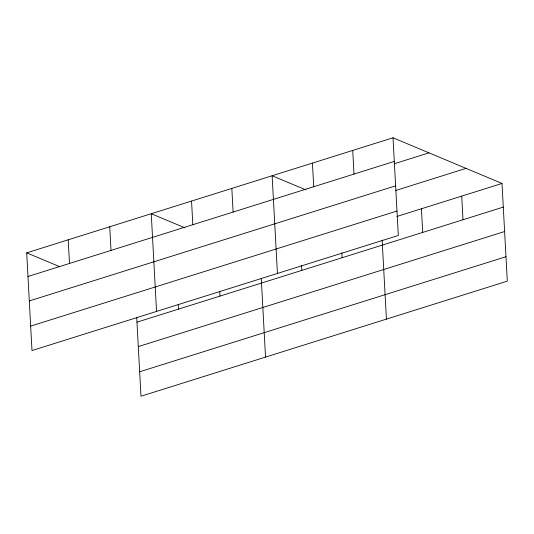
<?xml version="1.0" encoding="UTF-8"?>
<svg xmlns="http://www.w3.org/2000/svg" width="534" height="534" viewBox="0 0 534 534"><rect width="100%" height="100%" fill="white"/><g stroke="black" fill="none" stroke-linecap="round" stroke-linejoin="round"><path stroke-width="0.8" d="M393.017 137.779L398.311 235.474L31.993 350.544L26.7 252.849L393.017 137.779L502.007 183.456L507.3 281.151L140.983 396.221L136.704 317.276M27.982 276.492L394.299 161.415M394.219 163.771L428.989 152.851M29.303 300.929L395.621 185.852M395.721 190.471L466.042 168.384M30.665 326.107L396.989 211.03M396.929 216.464L502.007 183.456M136.971 322.169L503.288 207.099M138.293 346.606L504.61 231.536M139.654 371.784L505.978 256.714M305.802 189.864L272.133 175.753L277.426 273.448M184.918 227.838L151.249 213.727L156.542 311.422M26.7 252.849L59.608 266.64M461.716 196.112L462.991 219.754M421.419 208.774L422.701 232.41M382.137 240.18L386.416 319.125M352.727 150.434L354.002 174.077M341.847 252.836L342.107 257.728M312.43 163.09L313.712 186.733M301.55 265.498L301.817 270.384M261.253 278.154L265.531 357.099M231.836 188.409L233.118 212.051M219.734 291.197L220.001 296.083M191.546 201.064L192.821 224.707M178.222 304.24L178.489 309.126M109.73 226.763L111.012 250.406M68.219 239.806L69.493 263.449"/></g></svg>
